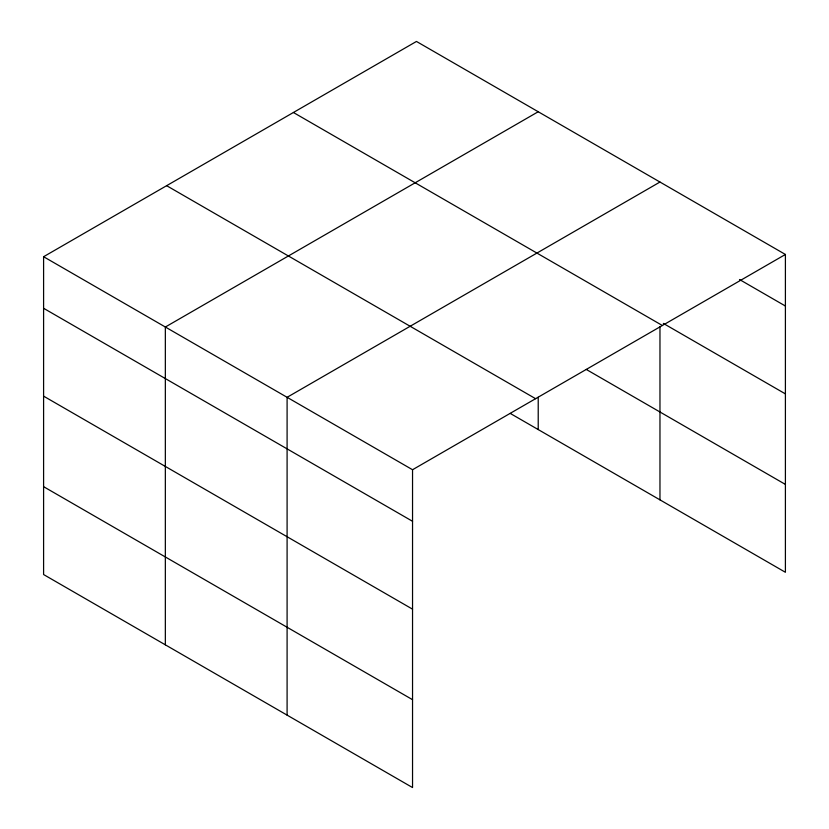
<?xml version="1.0" encoding="UTF-8"?>
<svg xmlns="http://www.w3.org/2000/svg" width="829" height="829" viewBox="0 0 829 829"><rect width="100%" height="100%" fill="white"/><g stroke="black" fill="none" stroke-linecap="round" stroke-linejoin="round"><path stroke-width="1.24" d="M43.595 256.721L412.541 469.732L412.541 787.55L43.595 574.538L43.595 256.721L416.459 41.45L785.405 254.462L785.405 572.279L510.291 413.443M538.218 111.739L165.344 327.02L165.344 644.838M659.967 182.038L287.093 397.309L287.093 715.126M412.541 469.732L785.405 254.462M739.489 279.508L785.405 306.025M663.324 323.403L785.405 393.889M293.414 112.495L662.361 325.496M586.248 369.423L785.405 484.416M166.639 185.686L535.586 398.687M43.595 308.284L412.541 521.296M43.595 396.148L412.541 609.16M43.595 486.675L412.541 699.686M659.967 326.636L659.967 499.856M538.218 397.257L538.218 429.557"/></g></svg>
